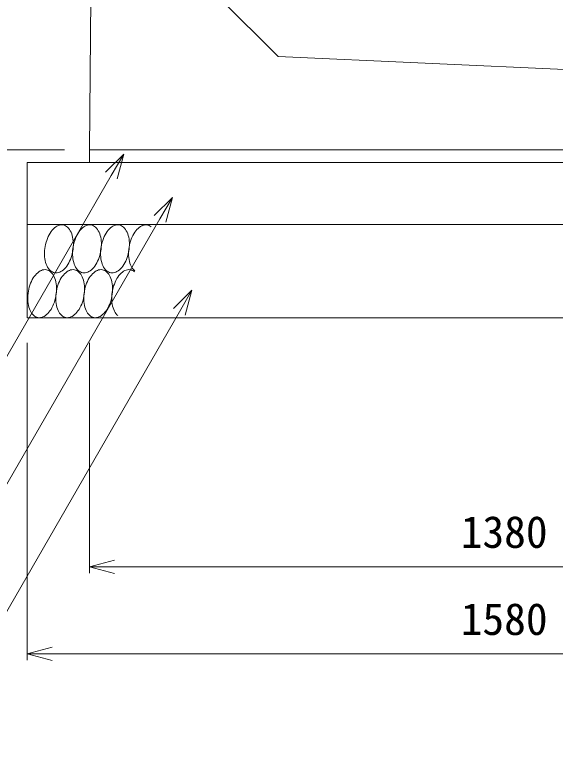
# Model space of a CAD drawing. Units: millimetres, scale not verified. Extents: x 748 to 253048, y 13754 to 73154.
# Drawn here: x 61005 to 65347, y 27521 to 33440 of the extents above; entities that cross this region are included whole.
import ezdxf
from ezdxf.enums import TextEntityAlignment as Align

# ---------------------------------------------------------------- set-up
doc = ezdxf.new("R2010")
doc.units = ezdxf.units.MM
doc.header["$LTSCALE"] = 300
for name, color, linetype, lineweight in [('0_2', 1, 'Continuous', 18), ('D-DCR', 7, 'Continuous', 18), ('D-STR', 1, 'Continuous', 18), ('D-STR-DIM', 7, 'Continuous', 18), ('D-STR-HTXT', 7, 'Continuous', 18)]:
    doc.layers.add(name, color=color, linetype=linetype, lineweight=lineweight)
doc.styles.add('ＭＳ ゴシック', font='')
doc.styles.get('ＭＳ ゴシック').set_extended_font_data('MS Gothic')

msp = doc.modelspace()

# ---------------------------------------------------------------- linework, layer by layer
at = {"layer": '0_2'}
for p, q in [((61880.7, 32321), (61734.3, 32174.5)), ((61880.7, 32321), (61780.7, 32147.7)), ((61827.1, 32121), (61880.7, 32321)), ((62271.8, 31971.9), (62125.4, 31825.5)), ((62271.8, 31971.9), (62171.8, 31798.7)), ((62218.2, 31771.9), (62271.8, 31971.9)), ((62427.6, 31226.5), (62281.3, 31079.9)), ((62427.6, 31226.5), (62327.8, 31053.1)), ((62374.2, 31026.4), (62427.6, 31226.5)), ((61605.3, 29003.6), (61805.3, 29057.2)), ((61805.3, 28950), (61605.3, 29003.6)), ((61605.3, 29003.6), (61805.3, 29003.6)), ((61105.3, 28303.6), (61305.3, 28357.2)), ((61305.3, 28250), (61105.3, 28303.6)), ((61105.3, 28303.6), (61305.3, 28303.6))]:
    msp.add_line(p, q, dxfattribs=at)
at = {"layer": 'D-DCR'}
for p, q in [((61334.3, 31734.7), (61324.5, 31727.1)), ((61344.2, 31740.9), (61334.3, 31734.7)), ((61354.3, 31745.7), (61344.2, 31740.9)), ((61364.4, 31749.1), (61354.3, 31745.7)), ((61374.4, 31751.1), (61364.4, 31749.1)), ((61384.4, 31751.6), (61374.4, 31751.1)), ((61394.2, 31750.6), (61384.4, 31751.6)), ((61403.7, 31748.2), (61394.2, 31750.6)), ((61412.9, 31744.3), (61403.7, 31748.2)), ((61421.7, 31739), (61412.9, 31744.3)), ((61430, 31732.4), (61421.7, 31739)), ((61437.8, 31724.4), (61430, 31732.4)), ((61559.3, 31734.7), (61549.5, 31727.1)), ((61569.2, 31740.9), (61559.3, 31734.7)), ((61579.3, 31745.7), (61569.2, 31740.9)), ((61589.4, 31749.1), (61579.3, 31745.7)), ((61599.4, 31751.1), (61589.4, 31749.1)), ((61609.4, 31751.6), (61599.4, 31751.1)), ((61619.2, 31750.6), (61609.4, 31751.6)), ((61628.7, 31748.2), (61619.2, 31750.6)), ((61637.9, 31744.3), (61628.7, 31748.2)), ((61646.7, 31739), (61637.9, 31744.3)), ((61655, 31732.4), (61646.7, 31739)), ((61662.8, 31724.4), (61655, 31732.4)), ((61784.3, 31734.7), (61774.5, 31727.1)), ((61794.2, 31740.9), (61784.3, 31734.7)), ((61804.3, 31745.7), (61794.2, 31740.9)), ((61814.4, 31749.1), (61804.3, 31745.7)), ((61824.4, 31751.1), (61814.4, 31749.1)), ((61834.4, 31751.6), (61824.4, 31751.1)), ((61844.2, 31750.6), (61834.4, 31751.6)), ((61853.7, 31748.2), (61844.2, 31750.6)), ((61862.9, 31744.3), (61853.7, 31748.2)), ((61871.7, 31739), (61862.9, 31744.3)), ((61880, 31732.4), (61871.7, 31739)), ((61887.8, 31724.4), (61880, 31732.4)), ((62005.1, 31731.6), (61995.5, 31723.5)), ((62015, 31738.4), (62005.1, 31731.6)), ((62025, 31743.9), (62015, 31738.4)), ((62035.1, 31747.9), (62025, 31743.9)), ((62045.2, 31750.4), (62035.1, 31747.9)), ((62055.2, 31751.6), (62045.2, 31750.4)), ((62065.1, 31751.2), (62055.2, 31751.6)), ((62074.8, 31749.4), (62065.1, 31751.2)), ((62084.1, 31746.1), (62074.8, 31749.4)), ((62093.1, 31741.4), (62084.1, 31746.1)), ((62101.6, 31735.3), (62093.1, 31741.4)), ((61281.3, 31671.5), (61274.2, 31657.4)), ((61289, 31684.7), (61281.3, 31671.5)), ((61297.2, 31697), (61289, 31684.7)), ((61305.9, 31708.2), (61297.2, 31697)), ((61315, 31718.2), (61305.9, 31708.2)), ((61324.5, 31727.1), (61315, 31718.2)), ((61445, 31715.1), (61437.8, 31724.4)), ((61451.6, 31704.7), (61445, 31715.1)), ((61457.5, 31693.1), (61451.6, 31704.7)), ((61462.6, 31680.6), (61457.5, 31693.1)), ((61467, 31667), (61462.6, 31680.6)), ((61506.3, 31671.5), (61499.2, 31657.4)), ((61514, 31684.7), (61506.3, 31671.5)), ((61522.2, 31697), (61514, 31684.7)), ((61530.9, 31708.2), (61522.2, 31697)), ((61540, 31718.2), (61530.9, 31708.2)), ((61549.5, 31727.1), (61540, 31718.2)), ((61670, 31715.1), (61662.8, 31724.4)), ((61676.6, 31704.7), (61670, 31715.1)), ((61682.5, 31693.1), (61676.6, 31704.7)), ((61687.6, 31680.6), (61682.5, 31693.1)), ((61692, 31667), (61687.6, 31680.6)), ((61731.3, 31671.5), (61724.2, 31657.4)), ((61739, 31684.7), (61731.3, 31671.5)), ((61747.2, 31697), (61739, 31684.7)), ((61755.9, 31708.2), (61747.2, 31697)), ((61765, 31718.2), (61755.9, 31708.2)), ((61774.5, 31727.1), (61765, 31718.2)), ((61895, 31715.1), (61887.8, 31724.4)), ((61901.6, 31704.7), (61895, 31715.1)), ((61907.5, 31693.1), (61901.6, 31704.7)), ((61912.6, 31680.6), (61907.5, 31693.1)), ((61917, 31667), (61912.6, 31680.6)), ((61960.7, 31679.3), (61953.3, 31665.7)), ((61968.7, 31692), (61960.7, 31679.3)), ((61977.2, 31703.6), (61968.7, 31692)), ((61986.2, 31714.2), (61977.2, 31703.6)), ((61995.5, 31723.5), (61986.2, 31714.2)), ((61257.1, 31611.2), (61252.9, 31594.8)), ((61262.1, 31627.1), (61257.1, 31611.2)), ((61267.8, 31642.6), (61262.1, 31627.1)), ((61274.2, 31657.4), (61267.8, 31642.6)), ((61470.5, 31652.7), (61467, 31667)), ((61473.2, 31637.7), (61470.5, 31652.7)), ((61475, 31622), (61473.2, 31637.7)), ((61476, 31605.9), (61475, 31622)), ((61482.1, 31611.2), (61477.9, 31594.8)), ((61487.1, 31627.1), (61482.1, 31611.2)), ((61492.8, 31642.6), (61487.1, 31627.1)), ((61499.2, 31657.4), (61492.8, 31642.6)), ((61695.5, 31652.7), (61692, 31667)), ((61698.2, 31637.7), (61695.5, 31652.7)), ((61700, 31622), (61698.2, 31637.7)), ((61701, 31605.9), (61700, 31622)), ((61707.1, 31611.2), (61702.9, 31594.8)), ((61712.1, 31627.1), (61707.1, 31611.2)), ((61717.8, 31642.6), (61712.1, 31627.1)), ((61724.2, 31657.4), (61717.8, 31642.6)), ((61920.5, 31652.7), (61917, 31667)), ((61923.2, 31637.7), (61920.5, 31652.7)), ((61925, 31622), (61923.2, 31637.7)), ((61926, 31605.9), (61925, 31622)), ((61934.9, 31620.5), (61930.2, 31604.3)), ((61940.3, 31636.2), (61934.9, 31620.5)), ((61946.4, 31651.3), (61940.3, 31636.2)), ((61953.3, 31665.7), (61946.4, 31651.3)), ((61247, 31561.3), (61245.3, 31544.5)), ((61249.5, 31578.1), (61247, 31561.3)), ((61252.9, 31594.8), (61249.5, 31578.1)), ((61472, 31561.3), (61470.3, 31544.5)), ((61471.1, 31539), (61473.6, 31555.9)), ((61474.5, 31578.1), (61472, 31561.3)), ((61473.6, 31555.9), (61475.3, 31572.7)), ((61477.9, 31594.8), (61474.5, 31578.1)), ((61475.3, 31572.7), (61476.1, 31589.4)), ((61476.1, 31589.4), (61476, 31605.9)), ((61697, 31561.3), (61695.3, 31544.5)), ((61696.1, 31539), (61698.6, 31555.9)), ((61699.5, 31578.1), (61697, 31561.3)), ((61698.6, 31555.9), (61700.3, 31572.7)), ((61702.9, 31594.8), (61699.5, 31578.1)), ((61700.3, 31572.7), (61701.1, 31589.4)), ((61701.1, 31589.4), (61701, 31605.9)), ((61921.2, 31554.2), (61919.9, 31537.4)), ((61921.1, 31539), (61923.6, 31555.9)), ((61923.4, 31571.1), (61921.2, 31554.2)), ((61926.4, 31587.8), (61923.4, 31571.1)), ((61923.6, 31555.9), (61925.3, 31572.7)), ((61925.3, 31572.7), (61926.1, 31589.4)), ((61926.1, 31589.4), (61926, 31605.9)), ((61930.2, 31604.3), (61926.4, 31587.8)), ((61245.3, 31544.5), (61244.5, 31527.7)), ((61244.5, 31527.7), (61244.6, 31511.3)), ((61244.6, 31511.3), (61245.6, 31495.1)), ((61245.6, 31495.1), (61247.4, 31479.5)), ((61458.6, 31490), (61463.6, 31506)), ((61463.6, 31506), (61467.7, 31522.4)), ((61467.7, 31522.4), (61471.1, 31539)), ((61470.3, 31544.5), (61469.5, 31527.7)), ((61469.5, 31527.7), (61469.6, 31511.3)), ((61469.6, 31511.3), (61470.6, 31495.1)), ((61470.6, 31495.1), (61472.4, 31479.5)), ((61683.6, 31490), (61688.6, 31506)), ((61688.6, 31506), (61692.7, 31522.4)), ((61692.7, 31522.4), (61696.1, 31539)), ((61695.3, 31544.5), (61694.5, 31527.7)), ((61694.5, 31527.7), (61694.6, 31511.3)), ((61694.6, 31511.3), (61695.6, 31495.1)), ((61695.6, 31495.1), (61697.4, 31479.5)), ((61908.6, 31490), (61913.6, 31506)), ((61913.6, 31506), (61917.7, 31522.4)), ((61917.7, 31522.4), (61921.1, 31539)), ((61919.9, 31537.4), (61919.5, 31520.8)), ((61919.5, 31520.8), (61919.9, 31504.4)), ((61919.9, 31504.4), (61921.3, 31488.5)), ((61247.4, 31479.5), (61250.1, 31464.4)), ((61250.1, 31464.4), (61253.7, 31450.1)), ((61253.7, 31450.1), (61258, 31436.6)), ((61258, 31436.6), (61263.2, 31424)), ((61423.4, 31420.2), (61431.7, 31432.4)), ((61431.7, 31432.4), (61439.3, 31445.6)), ((61439.3, 31445.6), (61446.4, 31459.7)), ((61446.4, 31459.7), (61452.9, 31474.5)), ((61452.9, 31474.5), (61458.6, 31490)), ((61472.4, 31479.5), (61475.1, 31464.4)), ((61475.1, 31464.4), (61478.7, 31450.1)), ((61478.7, 31450.1), (61483, 31436.6)), ((61483, 31436.6), (61488.2, 31424)), ((61648.4, 31420.2), (61656.7, 31432.4)), ((61656.7, 31432.4), (61664.3, 31445.6)), ((61664.3, 31445.6), (61671.4, 31459.7)), ((61671.4, 31459.7), (61677.9, 31474.5)), ((61677.9, 31474.5), (61683.6, 31490)), ((61697.4, 31479.5), (61700.1, 31464.4)), ((61700.1, 31464.4), (61703.7, 31450.1)), ((61703.7, 31450.1), (61708, 31436.6)), ((61708, 31436.6), (61713.2, 31424)), ((61873.4, 31420.2), (61881.7, 31432.4)), ((61881.7, 31432.4), (61889.3, 31445.6)), ((61889.3, 31445.6), (61896.4, 31459.7)), ((61896.4, 31459.7), (61902.9, 31474.5)), ((61902.9, 31474.5), (61908.6, 31490)), ((61921.3, 31488.5), (61923.5, 31473.1)), ((61923.5, 31473.1), (61926.5, 31458.3)), ((61926.5, 31458.3), (61930.4, 31444.3)), ((61930.4, 31444.3), (61935.1, 31431.2)), ((61199.3, 31374.7), (61189.5, 31367.1)), ((61209.2, 31380.9), (61199.3, 31374.7)), ((61219.3, 31385.7), (61209.2, 31380.9)), ((61229.4, 31389.1), (61219.3, 31385.7)), ((61239.4, 31391.1), (61229.4, 31389.1)), ((61249.4, 31391.6), (61239.4, 31391.1)), ((61259.2, 31390.6), (61249.4, 31391.6)), ((61268.7, 31388.2), (61259.2, 31390.6)), ((61263.2, 31424), (61269, 31412.5)), ((61277.9, 31384.3), (61268.7, 31388.2)), ((61269, 31412.5), (61275.6, 31402)), ((61275.6, 31402), (61282.8, 31392.8)), ((61286.7, 31379), (61277.9, 31384.3)), ((61282.8, 31392.8), (61290.6, 31384.8)), ((61295, 31372.4), (61286.7, 31379)), ((61290.6, 31384.8), (61298.9, 31378.1)), ((61302.8, 31364.4), (61295, 31372.4)), ((61298.9, 31378.1), (61307.7, 31372.8)), ((61307.7, 31372.8), (61316.9, 31369)), ((61366.4, 31371.4), (61376.5, 31376.3)), ((61376.5, 31376.3), (61386.4, 31382.5)), ((61386.4, 31382.5), (61396.1, 31390.1)), ((61396.1, 31390.1), (61405.6, 31398.9)), ((61405.6, 31398.9), (61414.7, 31409)), ((61424.3, 31374.7), (61414.5, 31367.1)), ((61414.7, 31409), (61423.4, 31420.2)), ((61434.2, 31380.9), (61424.3, 31374.7)), ((61444.3, 31385.7), (61434.2, 31380.9)), ((61454.4, 31389.1), (61444.3, 31385.7)), ((61464.4, 31391.1), (61454.4, 31389.1)), ((61474.4, 31391.6), (61464.4, 31391.1)), ((61484.2, 31390.6), (61474.4, 31391.6)), ((61493.7, 31388.2), (61484.2, 31390.6)), ((61488.2, 31424), (61494, 31412.5)), ((61502.9, 31384.3), (61493.7, 31388.2)), ((61494, 31412.5), (61500.6, 31402)), ((61500.6, 31402), (61507.8, 31392.8)), ((61511.7, 31379), (61502.9, 31384.3)), ((61507.8, 31392.8), (61515.6, 31384.8)), ((61520, 31372.4), (61511.7, 31379)), ((61515.6, 31384.8), (61523.9, 31378.1)), ((61527.8, 31364.4), (61520, 31372.4)), ((61523.9, 31378.1), (61532.7, 31372.8)), ((61532.7, 31372.8), (61541.9, 31369)), ((61591.4, 31371.4), (61601.5, 31376.3)), ((61601.5, 31376.3), (61611.4, 31382.5)), ((61611.4, 31382.5), (61621.1, 31390.1)), ((61621.1, 31390.1), (61630.6, 31398.9)), ((61630.6, 31398.9), (61639.7, 31409)), ((61649.3, 31374.7), (61639.5, 31367.1)), ((61639.7, 31409), (61648.4, 31420.2)), ((61659.2, 31380.9), (61649.3, 31374.7)), ((61669.3, 31385.7), (61659.2, 31380.9)), ((61679.4, 31389.1), (61669.3, 31385.7)), ((61689.4, 31391.1), (61679.4, 31389.1)), ((61699.4, 31391.6), (61689.4, 31391.1)), ((61709.2, 31390.6), (61699.4, 31391.6)), ((61718.7, 31388.2), (61709.2, 31390.6)), ((61713.2, 31424), (61719, 31412.5)), ((61727.9, 31384.3), (61718.7, 31388.2)), ((61719, 31412.5), (61725.6, 31402)), ((61725.6, 31402), (61732.8, 31392.8)), ((61736.7, 31379), (61727.9, 31384.3)), ((61732.8, 31392.8), (61740.6, 31384.8)), ((61745, 31372.4), (61736.7, 31379)), ((61740.6, 31384.8), (61748.9, 31378.1)), ((61752.8, 31364.4), (61745, 31372.4)), ((61748.9, 31378.1), (61757.7, 31372.8)), ((61757.7, 31372.8), (61766.9, 31369)), ((61816.4, 31371.4), (61826.5, 31376.3)), ((61826.5, 31376.3), (61836.4, 31382.5)), ((61836.4, 31382.5), (61846.1, 31390.1)), ((61846.1, 31390.1), (61855.6, 31398.9)), ((61855.6, 31398.9), (61864.7, 31409)), ((61864.7, 31409), (61873.4, 31420.2)), ((61880, 31378.4), (61870.1, 31371.6)), ((61890, 31383.9), (61880, 31378.4)), ((61900.1, 31387.9), (61890, 31383.9)), ((61910.2, 31390.4), (61900.1, 31387.9)), ((61920.2, 31391.6), (61910.2, 31390.4)), ((61930.1, 31391.2), (61920.2, 31391.6)), ((61939.8, 31389.4), (61930.1, 31391.2)), ((61935.1, 31431.2), (61940.5, 31419)), ((61949.1, 31386.1), (61939.8, 31389.4)), ((61940.5, 31419), (61946.7, 31407.9)), ((61946.7, 31407.9), (61953.6, 31398)), ((61958.1, 31381.4), (61949.1, 31386.1)), ((61953.6, 31398), (61961, 31389.3)), ((61966.6, 31375.3), (61958.1, 31381.4)), ((61961, 31389.3), (61969, 31381.8)), ((61154, 31324.7), (61146.3, 31311.5)), ((61162.2, 31337), (61154, 31324.7)), ((61170.9, 31348.2), (61162.2, 31337)), ((61180, 31358.2), (61170.9, 31348.2)), ((61189.5, 31367.1), (61180, 31358.2)), ((61310, 31355.1), (61302.8, 31364.4)), ((61316.6, 31344.7), (61310, 31355.1)), ((61322.5, 31333.1), (61316.6, 31344.7)), ((61316.9, 31369), (61326.5, 31366.5)), ((61327.6, 31320.6), (61322.5, 31333.1)), ((61326.5, 31366.5), (61336.2, 31365.6)), ((61332, 31307), (61327.6, 31320.6)), ((61336.2, 31365.6), (61346.2, 31366.1)), ((61346.2, 31366.1), (61356.3, 31368)), ((61356.3, 31368), (61366.4, 31371.4)), ((61379, 31324.7), (61371.3, 31311.5)), ((61387.2, 31337), (61379, 31324.7)), ((61395.9, 31348.2), (61387.2, 31337)), ((61405, 31358.2), (61395.9, 31348.2)), ((61414.5, 31367.1), (61405, 31358.2)), ((61535, 31355.1), (61527.8, 31364.4)), ((61541.6, 31344.7), (61535, 31355.1)), ((61547.5, 31333.1), (61541.6, 31344.7)), ((61541.9, 31369), (61551.5, 31366.5)), ((61552.6, 31320.6), (61547.5, 31333.1)), ((61551.5, 31366.5), (61561.2, 31365.6)), ((61557, 31307), (61552.6, 31320.6)), ((61561.2, 31365.6), (61571.2, 31366.1)), ((61571.2, 31366.1), (61581.3, 31368)), ((61581.3, 31368), (61591.4, 31371.4)), ((61604, 31324.7), (61596.3, 31311.5)), ((61612.2, 31337), (61604, 31324.7)), ((61620.9, 31348.2), (61612.2, 31337)), ((61630, 31358.2), (61620.9, 31348.2)), ((61639.5, 31367.1), (61630, 31358.2)), ((61760, 31355.1), (61752.8, 31364.4)), ((61766.6, 31344.7), (61760, 31355.1)), ((61772.5, 31333.1), (61766.6, 31344.7)), ((61766.9, 31369), (61776.5, 31366.5)), ((61777.6, 31320.6), (61772.5, 31333.1)), ((61776.5, 31366.5), (61786.2, 31365.6)), ((61782, 31307), (61777.6, 31320.6)), ((61786.2, 31365.6), (61796.2, 31366.1)), ((61796.2, 31366.1), (61806.3, 31368)), ((61806.3, 31368), (61816.4, 31371.4)), ((61825.7, 31319.3), (61818.3, 31305.7)), ((61833.7, 31332), (61825.7, 31319.3)), ((61842.2, 31343.6), (61833.7, 31332)), ((61851.2, 31354.2), (61842.2, 31343.6)), ((61860.5, 31363.5), (61851.2, 31354.2)), ((61870.1, 31371.6), (61860.5, 31363.5)), ((61127.1, 31267.1), (61122.1, 31251.2)), ((61132.8, 31282.6), (61127.1, 31267.1)), ((61139.2, 31297.4), (61132.8, 31282.6)), ((61146.3, 31311.5), (61139.2, 31297.4)), ((61335.5, 31292.7), (61332, 31307)), ((61338.2, 31277.7), (61335.5, 31292.7)), ((61340, 31262), (61338.2, 31277.7)), ((61341, 31245.9), (61340, 31262)), ((61352.1, 31267.1), (61347.1, 31251.2)), ((61357.8, 31282.6), (61352.1, 31267.1)), ((61364.2, 31297.4), (61357.8, 31282.6)), ((61371.3, 31311.5), (61364.2, 31297.4)), ((61560.5, 31292.7), (61557, 31307)), ((61563.2, 31277.7), (61560.5, 31292.7)), ((61565, 31262), (61563.2, 31277.7)), ((61566, 31245.9), (61565, 31262)), ((61577.1, 31267.1), (61572.1, 31251.2)), ((61582.8, 31282.6), (61577.1, 31267.1)), ((61589.2, 31297.4), (61582.8, 31282.6)), ((61596.3, 31311.5), (61589.2, 31297.4)), ((61785.5, 31292.7), (61782, 31307)), ((61788.2, 31277.7), (61785.5, 31292.7)), ((61790, 31262), (61788.2, 31277.7)), ((61791, 31245.9), (61790, 31262)), ((61799.9, 31260.5), (61795.2, 31244.3)), ((61805.3, 31276.2), (61799.9, 31260.5)), ((61811.4, 31291.3), (61805.3, 31276.2)), ((61818.3, 31305.7), (61811.4, 31291.3)), ((61112, 31201.3), (61110.3, 31184.5)), ((61114.5, 31218.1), (61112, 31201.3)), ((61117.9, 31234.8), (61114.5, 31218.1)), ((61122.1, 31251.2), (61117.9, 31234.8)), ((61337, 31201.3), (61335.3, 31184.5)), ((61336.1, 31179), (61338.6, 31195.9)), ((61339.5, 31218.1), (61337, 31201.3)), ((61338.6, 31195.9), (61340.3, 31212.7)), ((61342.9, 31234.8), (61339.5, 31218.1)), ((61340.3, 31212.7), (61341.1, 31229.4)), ((61341.1, 31229.4), (61341, 31245.9)), ((61347.1, 31251.2), (61342.9, 31234.8)), ((61562, 31201.3), (61560.3, 31184.5)), ((61561.1, 31179), (61563.6, 31195.9)), ((61564.5, 31218.1), (61562, 31201.3)), ((61563.6, 31195.9), (61565.3, 31212.7)), ((61567.9, 31234.8), (61564.5, 31218.1)), ((61565.3, 31212.7), (61566.1, 31229.4)), ((61566.1, 31229.4), (61566, 31245.9)), ((61572.1, 31251.2), (61567.9, 31234.8)), ((61786.1, 31179), (61788.6, 31195.9)), ((61788.4, 31211.1), (61786.2, 31194.2)), ((61791.4, 31227.8), (61788.4, 31211.1)), ((61788.6, 31195.9), (61790.3, 31212.7)), ((61790.3, 31212.7), (61791.1, 31229.4)), ((61791.1, 31229.4), (61791, 31245.9)), ((61795.2, 31244.3), (61791.4, 31227.8)), ((61110.3, 31184.5), (61109.5, 31167.7)), ((61109.5, 31167.7), (61109.6, 31151.3)), ((61109.6, 31151.3), (61110.6, 31135.1)), ((61323.6, 31130), (61328.6, 31146)), ((61328.6, 31146), (61332.7, 31162.4)), ((61332.7, 31162.4), (61336.1, 31179)), ((61335.3, 31184.5), (61334.5, 31167.7)), ((61334.5, 31167.7), (61334.6, 31151.3)), ((61334.6, 31151.3), (61335.6, 31135.1)), ((61548.6, 31130), (61553.6, 31146)), ((61553.6, 31146), (61557.7, 31162.4)), ((61557.7, 31162.4), (61561.1, 31179)), ((61560.3, 31184.5), (61559.5, 31167.7)), ((61559.5, 31167.7), (61559.6, 31151.3)), ((61559.6, 31151.3), (61560.6, 31135.1)), ((61773.6, 31130), (61778.6, 31146)), ((61778.6, 31146), (61782.7, 31162.4)), ((61782.7, 31162.4), (61786.1, 31179)), ((61784.9, 31177.4), (61784.5, 31160.8)), ((61784.5, 31160.8), (61784.9, 31144.4)), ((61786.2, 31194.2), (61784.9, 31177.4)), ((61784.9, 31144.4), (61786.3, 31128.5)), ((61110.6, 31135.1), (61112.4, 31119.5)), ((61112.4, 31119.5), (61115.1, 31104.4)), ((61115.1, 31104.4), (61118.7, 31090.1)), ((61118.7, 31090.1), (61123, 31076.6)), ((61123, 31076.6), (61128.2, 31064)), ((61296.7, 31072.4), (61304.3, 31085.6)), ((61304.3, 31085.6), (61311.4, 31099.7)), ((61311.4, 31099.7), (61317.9, 31114.5)), ((61317.9, 31114.5), (61323.6, 31130)), ((61335.6, 31135.1), (61337.4, 31119.5)), ((61337.4, 31119.5), (61340.1, 31104.4)), ((61340.1, 31104.4), (61343.7, 31090.1)), ((61343.7, 31090.1), (61348, 31076.6)), ((61348, 31076.6), (61353.2, 31064)), ((61521.7, 31072.4), (61529.3, 31085.6)), ((61529.3, 31085.6), (61536.4, 31099.7)), ((61536.4, 31099.7), (61542.9, 31114.5)), ((61542.9, 31114.5), (61548.6, 31130)), ((61560.6, 31135.1), (61562.4, 31119.5)), ((61562.4, 31119.5), (61565.1, 31104.4)), ((61565.1, 31104.4), (61568.7, 31090.1)), ((61568.7, 31090.1), (61573, 31076.6)), ((61573, 31076.6), (61578.2, 31064)), ((61746.7, 31072.4), (61754.3, 31085.6)), ((61754.3, 31085.6), (61761.4, 31099.7)), ((61761.4, 31099.7), (61767.9, 31114.5)), ((61767.9, 31114.5), (61773.6, 31130)), ((61786.3, 31128.5), (61788.5, 31113.1)), ((61788.5, 31113.1), (61791.5, 31098.3)), ((61791.5, 31098.3), (61795.4, 31084.3)), ((61795.4, 31084.3), (61800.1, 31071.2)), ((61128.2, 31064), (61134, 31052.5)), ((61134, 31052.5), (61140.6, 31042)), ((61140.6, 31042), (61147.8, 31032.8)), ((61147.8, 31032.8), (61155.6, 31024.8)), ((61155.6, 31024.8), (61163.9, 31018.1)), ((61163.9, 31018.1), (61172.7, 31012.8)), ((61241.5, 31016.3), (61251.4, 31022.5)), ((61251.4, 31022.5), (61261.1, 31030.1)), ((61261.1, 31030.1), (61270.6, 31038.9)), ((61270.6, 31038.9), (61279.7, 31049)), ((61279.7, 31049), (61288.4, 31060.2)), ((61288.4, 31060.2), (61296.7, 31072.4)), ((61353.2, 31064), (61359, 31052.5)), ((61359, 31052.5), (61365.6, 31042)), ((61365.6, 31042), (61372.8, 31032.8)), ((61372.8, 31032.8), (61380.6, 31024.8)), ((61380.6, 31024.8), (61388.9, 31018.1)), ((61388.9, 31018.1), (61397.7, 31012.8)), ((61466.5, 31016.3), (61476.4, 31022.5)), ((61476.4, 31022.5), (61486.1, 31030.1)), ((61486.1, 31030.1), (61495.6, 31038.9)), ((61495.6, 31038.9), (61504.7, 31049)), ((61504.7, 31049), (61513.4, 31060.2)), ((61513.4, 31060.2), (61521.7, 31072.4)), ((61578.2, 31064), (61584, 31052.5)), ((61584, 31052.5), (61590.6, 31042)), ((61590.6, 31042), (61597.8, 31032.8)), ((61597.8, 31032.8), (61605.6, 31024.8)), ((61605.6, 31024.8), (61613.9, 31018.1)), ((61613.9, 31018.1), (61622.7, 31012.8)), ((61691.5, 31016.3), (61701.4, 31022.5)), ((61701.4, 31022.5), (61711.1, 31030.1)), ((61711.1, 31030.1), (61720.6, 31038.9)), ((61720.6, 31038.9), (61729.7, 31049)), ((61729.7, 31049), (61738.4, 31060.2)), ((61738.4, 31060.2), (61746.7, 31072.4)), ((61800.1, 31071.2), (61805.5, 31059)), ((61805.5, 31059), (61811.7, 31047.9)), ((61811.7, 31047.9), (61818.6, 31038)), ((61818.6, 31038), (61826, 31029.3)), ((61826, 31029.3), (61834, 31021.8)), ((61172.7, 31012.8), (61181.9, 31009)), ((61181.9, 31009), (61191.5, 31006.5)), ((61191.5, 31006.5), (61201.2, 31005.6)), ((61201.2, 31005.6), (61211.2, 31006.1)), ((61211.2, 31006.1), (61221.3, 31008)), ((61221.3, 31008), (61231.4, 31011.4)), ((61231.4, 31011.4), (61241.5, 31016.3)), ((61397.7, 31012.8), (61406.9, 31009)), ((61406.9, 31009), (61416.5, 31006.5)), ((61416.5, 31006.5), (61426.2, 31005.6)), ((61426.2, 31005.6), (61436.2, 31006.1)), ((61436.2, 31006.1), (61446.3, 31008)), ((61446.3, 31008), (61456.4, 31011.4)), ((61456.4, 31011.4), (61466.5, 31016.3)), ((61622.7, 31012.8), (61631.9, 31009)), ((61631.9, 31009), (61641.5, 31006.5)), ((61641.5, 31006.5), (61651.2, 31005.6)), ((61651.2, 31005.6), (61661.2, 31006.1)), ((61661.2, 31006.1), (61671.3, 31008)), ((61671.3, 31008), (61681.4, 31011.4)), ((61681.4, 31011.4), (61691.5, 31016.3))]:
    msp.add_line(p, q, dxfattribs=at)
at = {"layer": 'D-STR'}
for p, q in [((61605.3, 32353.6), (61705.3, 42353.6)), ((62370.3, 33853.6), (63120.3, 33103.6)), ((63120.3, 33103.6), (67605.3, 32903.6)), ((61605.3, 32353.6), (68505.3, 32353.6)), ((61605.3, 32353.6), (61605.3, 32253.6)), ((61105.3, 32253.6), (69005.3, 32253.6)), ((61105.3, 32253.6), (61105.3, 31003.6)), ((61105.3, 31753.6), (69005.3, 31753.6)), ((61105.3, 31003.6), (69005.3, 31003.6))]:
    msp.add_line(p, q, dxfattribs=at)
at = {"layer": 'D-STR-DIM'}
for p, q in [((61405.3, 32353.6), (58355.3, 32353.6)), ((61405.3, 32353.6), (58355.3, 32353.6)), ((61105.3, 30803.6), (61105.3, 28253.6)), ((61605.3, 30803.6), (61605.3, 28953.6)), ((61805.3, 29003.6), (68305.3, 29003.6)), ((61305.3, 28303.6), (68805.3, 28303.6))]:
    msp.add_line(p, q, dxfattribs=at)
at = {"layer": 'D-STR-HTXT'}
for p, q in [((61780.7, 32147.7), (60264.1, 29521)), ((62171.8, 31798.7), (60278.9, 28521)), ((62327.8, 31053.1), (60293.7, 27521))]:
    msp.add_line(p, q, dxfattribs=at)

# ---------------------------------------------------------------- texts
at = {"layer": 'D-STR-DIM', "color": 1, "style": 'ＭＳ ゴシック'}
for s, p in [('1380', (64587.2, 29078.6)), ('1580', (64587.2, 28378.6))]:
    msp.add_text(s, height=256.6, dxfattribs=at).set_placement(p, align=Align.BOTTOM_LEFT)

doc.saveas('drawing.dxf')
